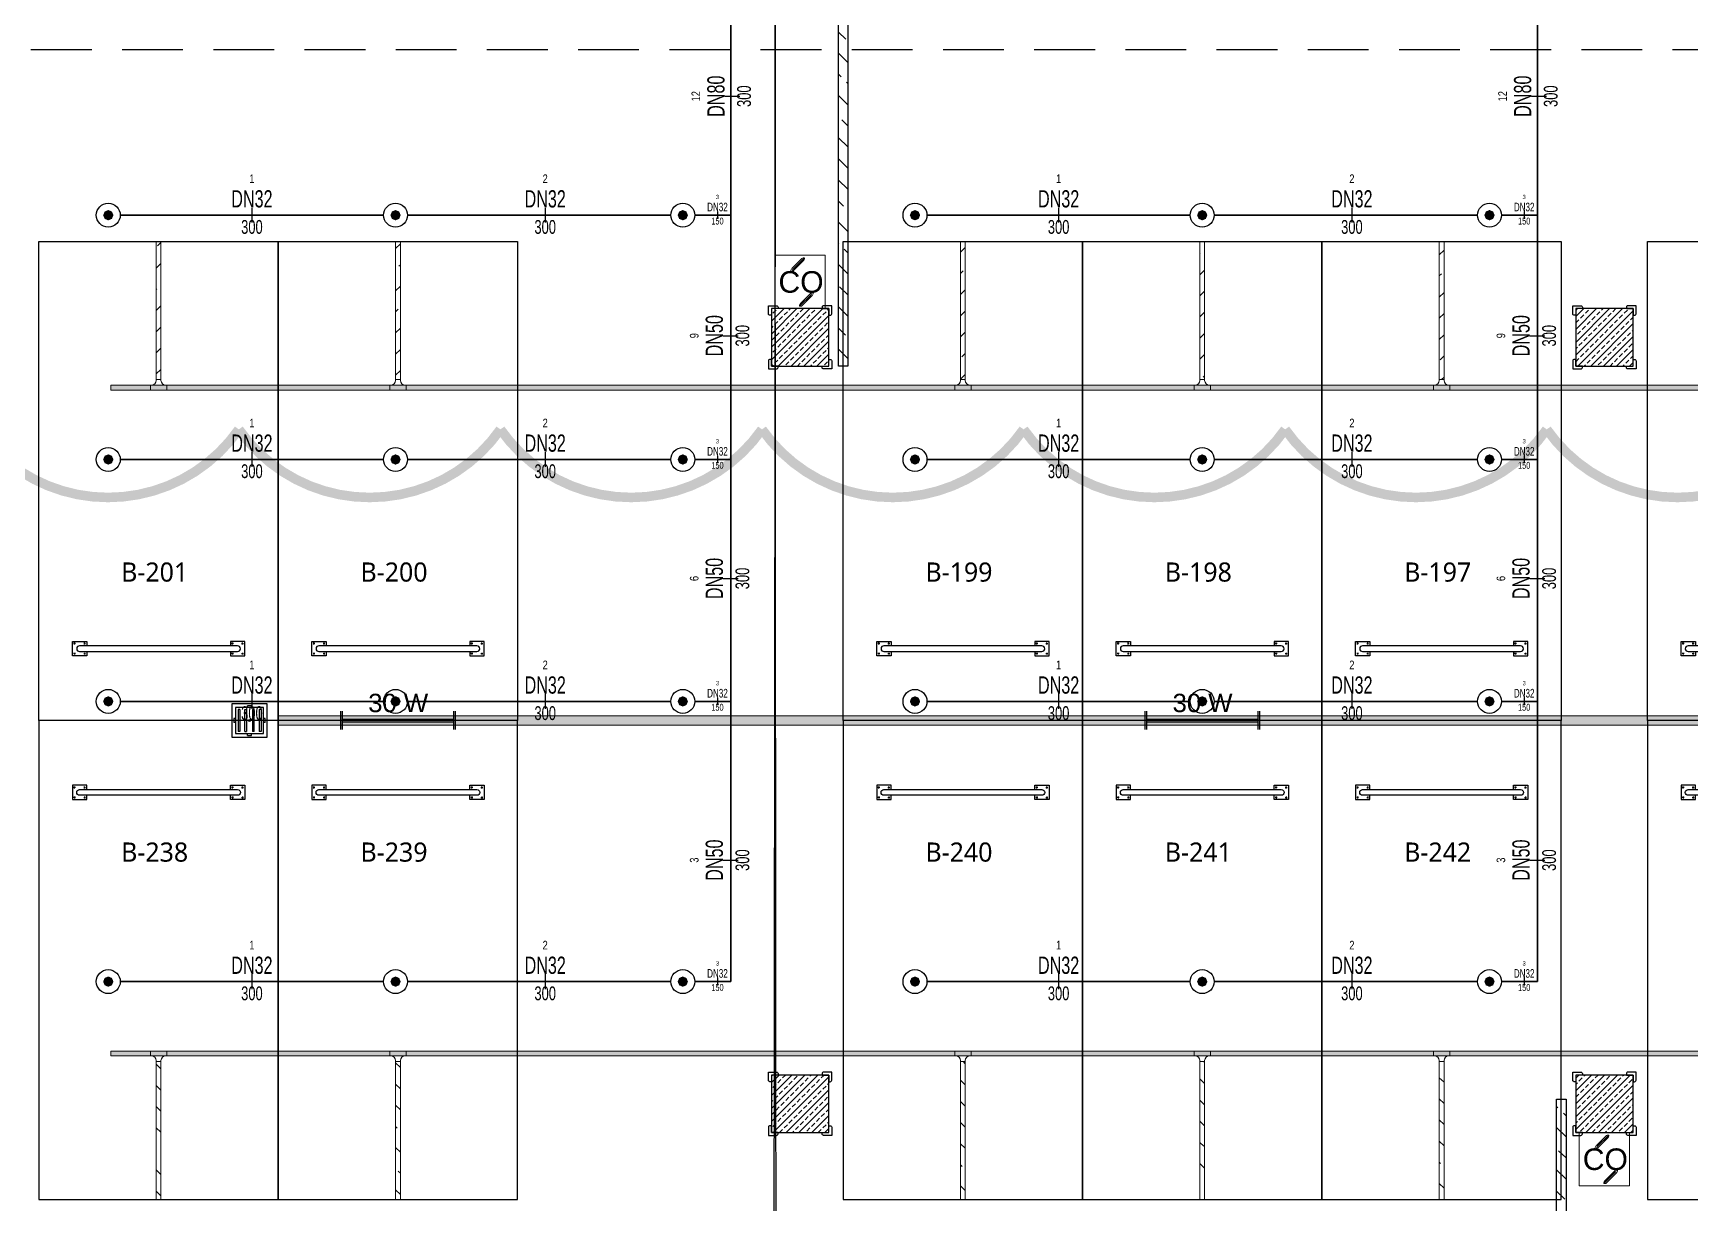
# Model space of a CAD drawing. Header units: millimetres. Extents: x -379292 to 1221486, y 92049 to 447512.
# Drawn here: x -174665 to -157362, y 223584 to 235794 of the extents above; entities that cross this region are included whole.
import ezdxf
from ezdxf.enums import TextEntityAlignment as Align

# ---------------------------------------------------------------- set-up
doc = ezdxf.new("R2010")
doc.units = ezdxf.units.MM
doc.linetypes.add('HIDDEN', pattern=[9.525, 6.35, -3.175])
for name, color, linetype in [('-M-YNGN-BORUID', 7, 'Continuous'), ('-M-YNGN-BORUUZUN', 7, 'Continuous'), ('-M-YNGN-BORUYUK', 7, 'Continuous'), ('-M-YNGN-SPR-YUK', 7, 'Continuous'), ('-M-YNGN-ZON2-CAP-', 7, 'Continuous'), ('-M-YNGN-ZON2-SPR-', 7, 'Continuous'), ('04_RAIN INLET', 51, 'Continuous'), ('05_HATCH CONCRETE', 141, 'Continuous'), ('05_SYMBOL', 2, 'Continuous'), ('08_LAMP', 4, 'Continuous'), ('202-A-Y-MahalAd', 141, 'Continuous'), ('AIRONN ZONLAMA', 4, 'Continuous'), ('E_CT_ZA', 6, 'Continuous')]:
    doc.layers.add(name, color=color, linetype=linetype)
doc.layers.add('-M-YNGN-SPR-CAPCIZGI', color=188, linetype='Continuous', plot=False)
for name, color, linetype, lineweight in [('-M-YNGN-ZON2', 4, 'SP', 30), ('08_DEDECTOR', 3, 'Continuous', 9), ('E_CT_AYDINLATMA', 3, 'Continuous', 9), ('E_CT_KIRMIZI', 1, 'Continuous', 9)]:
    doc.layers.add(name, color=color, linetype=linetype, lineweight=lineweight)
doc.styles.add('CIZGI', font='tahoma.ttf', dxfattribs={"width": 0.8, "oblique": 20})
doc.styles.add('HCAD', font='HCAD.SHX', dxfattribs={"width": 0.8, "height": 0.2})
doc.styles.add('PIPESIZE', font='hcad.shx', dxfattribs={"width": 0.8})
doc.styles.add('SPR-NOT', font='romans.shx')
doc.styles.get("Standard").update_dxf_attribs({"font": 'segoeuil.ttf'})
doc.styles.add('YAZI-2', font='arial.ttf', dxfattribs={"height": 2})
doc.styles.add('YAZI-3', font='arial.ttf', dxfattribs={"height": 3})
doc.linetypes.add('SP', pattern='A,2,-0.1,["SP",CIZGI,S=0.14,R=0.2,X=0,Y=-0.07],-0.255', length=2.355)
pattern_1 = [(225, (905000, -3e-07), (67.351921, -67.351921), []), (225, (904932.65, -3e-07), (67.351921, -67.351921), [47.625, -23.8125])]

# ---------------------------------------------------------------- blocks, each defined once
blk = doc.blocks.new('202_Vida')
at = {"color": 0, "linetype": 'ByBlock', "ltscale": 0.2}
for points in [[(1, 0), (-1, 0)], [(0, 1), (0, -1)]]:
    blk.add_lwpolyline(points, dxfattribs=at)
at = {"color": 0, "linetype": 'ByBlock'}
for radius in [0.42, 0.23, 0.155]:
    blk.add_circle((0, 0), radius, dxfattribs=at)
blk = doc.blocks.new('202_Stoper')
at = {"color": 0, "linetype": 'ByBlock'}
for points in [[(-750, -30), (-750, -75), (-900, -75), (-900, 75), (-750, 75), (-750, 30)], [(750, -30), (750, -75), (900, -75), (900, 75), (750, 75), (750, 30)]]:
    blk.add_lwpolyline(points, dxfattribs=at)
blk.add_lwpolyline([(825, -30, 1), (825, 30), (-825, 30, 1), (-825, -30)], format="xyb", close=True, dxfattribs=at)
at = {"color": 0, "linetype": 'ByBlock', "yscale": 10, "zscale": 10, "rotation": 180}
for p, xscale in [((-877, 53), -10), ((-772, 53), 10), ((772, 53), -10), ((877, 53), 10)]:
    blk.add_blockref('202_Vida', p, dxfattribs=dict(at, xscale=xscale))
at = {"color": 0, "linetype": 'ByBlock', "yscale": 10, "zscale": 10}
for p, xscale in [((-877, -52), 10), ((-772, -52), -10), ((772, -52), 10), ((877, -52), -10)]:
    blk.add_blockref('202_Vida', p, dxfattribs=dict(at, xscale=xscale))
blk = doc.blocks.new('202_Mahalblok')
at = {"color": 0, "linetype": 'ByBlock', "flags": 128}
blk.add_lwpolyline([(0, 0), (0, 5000), (2500, 5000), (2500, 0)], close=True, dxfattribs=at)
at = {"color": 252}
blk.add_blockref('202_Stoper', (1250, 750), dxfattribs=at)
at = {"color": 0, "linetype": 'ByBlock', "ltscale": 25}
blk.add_attdef('MAHALNO', text='', height=200, dxfattribs=at).set_placement((1209, 1390), align=Align.BOTTOM_CENTER)
blk = doc.blocks.new('202_Izgara')
at = {"color": 8, "ltscale": 25}
blk.add_circle((0, 0), 0.1, dxfattribs=at)
at = {"layer": '04_RAIN INLET', "color": 8}
for p, q in [((1.85, 1.75), (-1.85, 1.75)), ((-1.85, 1.75), (-1.85, -1.75)), ((1.85, -1.75), (1.85, 1.75)), ((1.45, 1.35), (-1.45, 1.35)), ((-1.45, 1.35), (-1.45, -1.35)), ((-1.2, 1.15), (-1.2, -1.15)), ((-1, 1.15), (-1.2, 1.15)), ((-1, 1.15), (-1, -1.15)), ((-0.5, -1.15), (-0.5, 1.15)), ((-0.5, 1.15), (-0.3, 1.15)), ((-0.3, 1.15), (-0.3, -1.15)), ((0.3, 1.15), (0.3, -1.15)), ((0.5, 1.15), (0.3, 1.15)), ((0.5, -1.15), (0.5, 1.15)), ((1, 1.15), (1, -1.15)), ((1.2, 1.15), (1, 1.15)), ((1.2, 1.15), (1.2, -1.15)), ((1.45, -1.35), (1.45, 1.35)), ((-1.45, -1.35), (1.45, -1.35)), ((-1, -1.15), (-1.2, -1.15)), ((-0.5, -1.15), (-0.3, -1.15)), ((0.5, -1.15), (0.3, -1.15)), ((1.2, -1.15), (1, -1.15)), ((-1.85, -1.75), (1.85, -1.75))]:
    blk.add_line(p, q, dxfattribs=at)
at = {"layer": '04_RAIN INLET', "color": 8, "ltscale": 50}
for p, q in [((-1.45, 0.2), (-1.65, 0.2)), ((0.2, 1.55), (-0.2, 1.55)), ((-0.2, 1.35), (-0.2, 1.55)), ((0.2, 1.35), (0.2, 1.55)), ((1.65, 0.2), (1.45, 0.2)), ((-1.45, -0.2), (-1.65, -0.2)), ((-0.2, -1.55), (-0.2, -1.35)), ((0.2, -1.55), (0.2, -1.35)), ((1.65, -0.2), (1.45, -0.2))]:
    blk.add_line(p, q, dxfattribs=at)
at = {"layer": '04_RAIN INLET', "color": 8, "ltscale": 50, "extrusion": (-2.89798e-21, 1.6744e-09, 1)}
for points in [[(-1.65, 0.2), (-1.65, -0.2)], [(1.65, -0.2), (1.65, 0.2)]]:
    blk.add_lwpolyline(points, dxfattribs=at)
at = {"layer": '04_RAIN INLET', "color": 8, "ltscale": 50, "extrusion": (-2.89798e-21, 1.6744e-09, 1), "elevation": 0}
blk.add_lwpolyline([(-0.2, -1.55), (0.2, -1.55)], dxfattribs=at)
blk = doc.blocks.new('bariyer')
at = {"color": 8, "ltscale": 25}
blk.add_lwpolyline([(0, -70), (15, -70, 0.414214), (30, -55), (30, 30), (-55, 30, 0.414214), (-70, 15), (-70, 0), (0, 0)], format="xyb", close=True, dxfattribs=at)
blk = doc.blocks.new('OtoParkBodrumKatMimari')
at = {"layer": '05_HATCH CONCRETE'}
h = blk.add_hatch(dxfattribs=at)
h.set_pattern_fill('ANSI33', color=8, scale=15, angle=180, style=0)
h.set_pattern_definition(pattern_1)
h.paths.add_polyline_path([(80000, 132100), (79400, 132100), (79400, 131500), (80000, 131500)])
h = blk.add_hatch(dxfattribs=at)
h.set_pattern_fill('ANSI33', color=8, scale=15, angle=180, style=0)
h.set_pattern_definition(pattern_1)
h.paths.add_polyline_path([(88400, 132100), (87800, 132100), (87800, 131500), (88400, 131500)])
h = blk.add_hatch(dxfattribs=at)
h.set_pattern_fill('ANSI33', color=8, scale=15, angle=180, style=0)
h.set_pattern_definition(pattern_1)
h.paths.add_polyline_path([(79400, 124100), (79400, 123500), (80000, 123500), (80000, 124100)])
h = blk.add_hatch(dxfattribs=at)
h.set_pattern_fill('ANSI33', color=8, scale=15, angle=180, style=0)
h.set_pattern_definition(pattern_1)
h.paths.add_polyline_path([(88400, 124100), (87800, 124100), (87800, 123500), (88400, 123500)])
at = {"color": 5}
for points in [[(80000, 132100), (79400, 132100), (79400, 131500), (80000, 131500)], [(88400, 132100), (87800, 132100), (87800, 131500), (88400, 131500)], [(79400, 124100), (79400, 123500), (80000, 123500), (80000, 124100)], [(88400, 124100), (87800, 124100), (87800, 123500), (88400, 123500)]]:
    blk.add_lwpolyline(points, close=True, dxfattribs=at)
at = {"layer": '05_SYMBOL', "color": 252, "linetype": 'HIDDEN', "ltscale": 100}
blk.add_lwpolyline([(128500, 134800), (19400, 134800)], dxfattribs=at)
at = {"layer": '04_RAIN INLET', "xscale": 100, "yscale": 100, "zscale": 100, "rotation": 359.9999999845318}
blk.add_blockref('202_Izgara', (73950, 127800), dxfattribs=at)
at = {"layer": '05_SYMBOL', "color": 8, "xscale": -1}
for p in [(79400, 132100), (87800, 132100), (79400, 124100), (87800, 124100)]:
    blk.add_blockref('bariyer', p, dxfattribs=at)
at = {"layer": '05_SYMBOL', "color": 8}
for p in [(80000, 132100), (88400, 132100), (80000, 124100), (88400, 124100)]:
    blk.add_blockref('bariyer', p, dxfattribs=at)
at = {"layer": '05_SYMBOL', "color": 8, "rotation": 180}
for p in [(79400, 131500), (87800, 131500), (79400, 123500), (87800, 123500)]:
    blk.add_blockref('bariyer', p, dxfattribs=at)
at = {"layer": '05_SYMBOL', "color": 8, "xscale": -1, "rotation": 180}
for p in [(80000, 131500), (88400, 131500), (80000, 123500), (88400, 123500)]:
    blk.add_blockref('bariyer', p, dxfattribs=at)
at = {"layer": '202-A-Y-MahalAd', "color": 8, "ltscale": 25}
for p, values in [((71750, 127800), {'MAHALNO': 'B-201'}), ((74250, 127800), {'MAHALNO': 'B-200'}), ((80150, 127800), {'MAHALNO': 'B-199'}), ((82650, 127800), {'MAHALNO': 'B-198'}), ((85150, 127800), {'MAHALNO': 'B-197'}), ((88550, 127800), {'MAHALNO': 'B-196'})]:
    blk.add_blockref('202_Mahalblok', p, dxfattribs=at).add_auto_attribs(values)
ref = blk.add_blockref('202_Mahalblok', (71750, 127800), dxfattribs=dict(at, xscale=-1, rotation=180))
ref.add_attrib('MAHALNO', 'B-238', dxfattribs={"layer": '0', "color": 0, "linetype": 'ByBlock', "ltscale": 25, "height": 200}).set_placement((72959, 126267), align=Align.BOTTOM_CENTER)
ref = blk.add_blockref('202_Mahalblok', (74250, 127800), dxfattribs=dict(at, xscale=-1, rotation=180))
ref.add_attrib('MAHALNO', 'B-239', dxfattribs={"layer": '0', "color": 0, "linetype": 'ByBlock', "ltscale": 25, "height": 200}).set_placement((75459, 126267), align=Align.BOTTOM_CENTER)
ref = blk.add_blockref('202_Mahalblok', (80150, 127800), dxfattribs=dict(at, xscale=-1, rotation=180))
ref.add_attrib('MAHALNO', 'B-240', dxfattribs={"layer": '0', "color": 0, "linetype": 'ByBlock', "ltscale": 25, "height": 200}).set_placement((81359, 126267), align=Align.BOTTOM_CENTER)
ref = blk.add_blockref('202_Mahalblok', (82650, 127800), dxfattribs=dict(at, xscale=-1, rotation=180))
ref.add_attrib('MAHALNO', 'B-241', dxfattribs={"layer": '0', "color": 0, "linetype": 'ByBlock', "ltscale": 25, "height": 200}).set_placement((83859, 126267), align=Align.BOTTOM_CENTER)
ref = blk.add_blockref('202_Mahalblok', (85150, 127800), dxfattribs=dict(at, xscale=-1, rotation=180))
ref.add_attrib('MAHALNO', 'B-242', dxfattribs={"layer": '0', "color": 0, "linetype": 'ByBlock', "ltscale": 25, "height": 200}).set_placement((86359, 126267), align=Align.BOTTOM_CENTER)
ref = blk.add_blockref('202_Mahalblok', (88550, 127800), dxfattribs=dict(at, xscale=-1, rotation=180))
ref.add_attrib('MAHALNO', 'B-243', dxfattribs={"layer": '0', "color": 0, "linetype": 'ByBlock', "ltscale": 25, "height": 200}).set_placement((89759, 126267), align=Align.BOTTOM_CENTER)
blk = doc.blocks.new('SPRKL100')
at = {"layer": '-M-YNGN-SPR-CAPCIZGI'}
blk.add_line((0, 0.431), (0, -0.431), dxfattribs=at)
at = {"layer": '-M-YNGN-BORUID', "color": 0, "style": 'HCAD', "width": 0.8, "flags": 1}
blk.add_attdef('DIC', text='', height=0.4, dxfattribs=at).set_placement((0, -1.693), align=Align.CENTER)
at = {"layer": '-M-YNGN-BORUUZUN', "color": 0, "style": 'HCAD', "width": 0.7}
blk.add_attdef('BOY', text='', height=0.8, dxfattribs=at).set_placement((0, -1.08), align=Align.CENTER)
at = {"layer": '-M-YNGN-BORUYUK', "color": 6, "style": 'PIPESIZE', "width": 0.8}
blk.add_attdef('YUK', text='', height=0.5, dxfattribs=at).set_placement((0, 1.866), align=Align.CENTER)
at = {"color": 0, "style": 'PIPESIZE', "width": 0.7}
blk.add_attdef('CAP', text='', height=1, dxfattribs=at).set_placement((0, 0.45), align=Align.CENTER)
blk = doc.blocks.new('SP-C-UP-12')
at = {"ltscale": 10}
blk.add_line((0, 0), (0, 0), dxfattribs=at)
at = {"color": 1, "linetype": 'Continuous'}
blk.add_circle((0, 0), 12.5, dxfattribs=at)
at = {"ltscale": 10}
for points in [[(-5.4, 0), (-3.8, 3.8), (-3.8, -3.8), (0, 5.4)], [(-3.8, -3.8), (0, 5.4), (0, -5.4), (3.8, 3.8)], [(0, -5.4), (3.8, 3.8), (3.8, -3.8), (5.4, 0)]]:
    blk.add_solid(points, dxfattribs=at)
at = {"layer": '-M-YNGN-SPR-YUK', "style": 'SPR-NOT', "width": 0.5, "flags": 9}
for tag, p in [('YUK', (0, 17.8)), ('CAP', (0, 14.4)), ('TIP', (0.2, 10.8))]:
    blk.add_attdef(tag, text='', height=2.5, dxfattribs=at).set_placement(p, align=Align.MIDDLE_CENTER)
blk = doc.blocks.new('A$C69E5DB5D')
at = {"layer": '-M-YNGN-ZON2', "ltscale": 500}
for p, q in [((-5973.4, 3212.4), (-5973.4, -1882.6)), ((-5130.9, -476.4), (-5130.9, -1882.6)), ((-6335.9, -1082.6), (-6610.9, -1082.6)), ((-6035.9, -1082.6), (-6310.9, -1082.6)), ((-6010.9, -1082.6), (-5973.4, -1082.6)), ((-5493.4, -1082.6), (-5768.4, -1082.6)), ((-5193.4, -1082.6), (-5468.4, -1082.6)), ((-5168.4, -1082.6), (-5130.9, -1082.6)), ((-6335.9, -1337.6), (-6610.9, -1337.6)), ((-6035.9, -1337.6), (-6310.9, -1337.6)), ((-6010.9, -1337.6), (-5973.4, -1337.6)), ((-5493.4, -1337.6), (-5768.4, -1337.6)), ((-5193.4, -1337.6), (-5468.4, -1337.6)), ((-5168.4, -1337.6), (-5130.9, -1337.6)), ((-6335.9, -1590.1), (-6610.9, -1590.1)), ((-6035.9, -1590.1), (-6310.9, -1590.1)), ((-6010.9, -1590.1), (-5973.4, -1590.1)), ((-5493.4, -1590.1), (-5768.4, -1590.1)), ((-5193.4, -1590.1), (-5468.4, -1590.1)), ((-5168.4, -1590.1), (-5130.9, -1590.1)), ((-6335.9, -1882.6), (-6610.9, -1882.6)), ((-6035.9, -1882.6), (-6310.9, -1882.6)), ((-6010.9, -1882.6), (-5973.4, -1882.6)), ((-5493.4, -1882.6), (-5768.4, -1882.6)), ((-5193.4, -1882.6), (-5468.4, -1882.6)), ((-5168.4, -1882.6), (-5130.9, -1882.6))]:
    blk.add_line(p, q, dxfattribs=at)
at = {"layer": '-M-YNGN-ZON2-CAP-', "rotation": 90}
for p, xscale, yscale, zscale, values in [((-5971.7, -958.4), 18.00000000000004, 18.00000000000004, 18.00000000000004, {'YUK': '12', 'CAP': 'DN80', 'BOY': '300'}), ((-5129.2, -958.4), 18.00000000000004, 18.00000000000004, 18.00000000000004, {'YUK': '12', 'CAP': 'DN80', 'BOY': '300'}), ((-5973.4, -1208.4), 18.00000000000005, 18.00000000000005, 18.00000000000005, {'YUK': '9', 'CAP': 'DN50', 'BOY': '300'}), ((-5130.9, -1208.4), 18.00000000000005, 18.00000000000005, 18.00000000000005, {'YUK': '9', 'CAP': 'DN50', 'BOY': '300'}), ((-5973.4, -1461.8), 18.00000000000005, 18.00000000000005, 18.00000000000005, {'YUK': '6', 'CAP': 'DN50', 'BOY': '300'}), ((-5130.9, -1461.8), 18.00000000000005, 18.00000000000005, 18.00000000000005, {'YUK': '6', 'CAP': 'DN50', 'BOY': '300'}), ((-5973.4, -1755.8), 18.00000000000005, 18.00000000000005, 18.00000000000005, {'YUK': '3', 'CAP': 'DN50', 'BOY': '300'}), ((-5130.9, -1755.8), 18.00000000000005, 18.00000000000005, 18.00000000000005, {'YUK': '3', 'CAP': 'DN50', 'BOY': '300'})]:
    blk.add_blockref('SPRKL100', p, dxfattribs=dict(at, xscale=xscale, yscale=yscale, zscale=zscale)).add_auto_attribs(values)
at = {"layer": '-M-YNGN-ZON2-CAP-'}
for p, xscale, yscale, zscale, values in [((-6473.4, -1082.6), 18, 18, 18, {'YUK': '1', 'CAP': 'DN32', 'BOY': '300'}), ((-6167.1, -1082.6), 18, 18, 18, {'YUK': '2', 'CAP': 'DN32', 'BOY': '300'}), ((-5630.9, -1082.6), 18, 18, 18, {'YUK': '1', 'CAP': 'DN32', 'BOY': '300'}), ((-5324.6, -1082.6), 18, 18, 18, {'YUK': '2', 'CAP': 'DN32', 'BOY': '300'}), ((-5987.2, -1082.6), 9, 9, 9, {'YUK': '3', 'CAP': 'DN32', 'BOY': '150'}), ((-5144.7, -1082.6), 9, 9, 9, {'YUK': '3', 'CAP': 'DN32', 'BOY': '150'}), ((-6473.4, -1337.6), 18, 18, 18, {'YUK': '1', 'CAP': 'DN32', 'BOY': '300'}), ((-6167.1, -1337.6), 18, 18, 18, {'YUK': '2', 'CAP': 'DN32', 'BOY': '300'}), ((-5630.9, -1337.6), 18, 18, 18, {'YUK': '1', 'CAP': 'DN32', 'BOY': '300'}), ((-5324.6, -1337.6), 18, 18, 18, {'YUK': '2', 'CAP': 'DN32', 'BOY': '300'}), ((-5987.2, -1337.6), 9, 9, 9, {'YUK': '3', 'CAP': 'DN32', 'BOY': '150'}), ((-5144.7, -1337.6), 9, 9, 9, {'YUK': '3', 'CAP': 'DN32', 'BOY': '150'}), ((-6473.4, -1590.1), 18, 18, 18, {'YUK': '1', 'CAP': 'DN32', 'BOY': '300'}), ((-6167.1, -1590.1), 18, 18, 18, {'YUK': '2', 'CAP': 'DN32', 'BOY': '300'}), ((-5630.9, -1590.1), 18, 18, 18, {'YUK': '1', 'CAP': 'DN32', 'BOY': '300'}), ((-5324.6, -1590.1), 18, 18, 18, {'YUK': '2', 'CAP': 'DN32', 'BOY': '300'}), ((-5987.2, -1590.1), 9, 9, 9, {'YUK': '3', 'CAP': 'DN32', 'BOY': '150'}), ((-5144.7, -1590.1), 9, 9, 9, {'YUK': '3', 'CAP': 'DN32', 'BOY': '150'}), ((-6473.4, -1882.6), 18, 18, 18, {'YUK': '1', 'CAP': 'DN32', 'BOY': '300'}), ((-6167.1, -1882.6), 18, 18, 18, {'YUK': '2', 'CAP': 'DN32', 'BOY': '300'}), ((-5630.9, -1882.6), 18, 18, 18, {'YUK': '1', 'CAP': 'DN32', 'BOY': '300'}), ((-5324.6, -1882.6), 18, 18, 18, {'YUK': '2', 'CAP': 'DN32', 'BOY': '300'}), ((-5987.2, -1882.6), 9, 9, 9, {'YUK': '3', 'CAP': 'DN32', 'BOY': '150'}), ((-5144.7, -1882.6), 9, 9, 9, {'YUK': '3', 'CAP': 'DN32', 'BOY': '150'})]:
    blk.add_blockref('SPRKL100', p, dxfattribs=dict(at, xscale=xscale, yscale=yscale, zscale=zscale)).add_auto_attribs(values)
at = {"layer": '-M-YNGN-ZON2-SPR-'}
for p in [(-6623.4, -1082.6), (-6323.4, -1082.6), (-6023.4, -1082.6), (-5780.9, -1082.6), (-5480.9, -1082.6), (-5180.9, -1082.6), (-6623.4, -1337.6), (-6323.4, -1337.6), (-6023.4, -1337.6), (-5780.9, -1337.6), (-5480.9, -1337.6), (-5180.9, -1337.6), (-6623.4, -1590.1), (-6323.4, -1590.1), (-6023.4, -1590.1), (-5780.9, -1590.1), (-5480.9, -1590.1), (-5180.9, -1590.1), (-6623.4, -1882.6), (-6323.4, -1882.6), (-6023.4, -1882.6), (-5780.9, -1882.6), (-5480.9, -1882.6), (-5180.9, -1882.6)]:
    blk.add_blockref('SP-C-UP-12', p, dxfattribs=at)
blk = doc.blocks.new('*U617')
h = blk.add_hatch()
h.set_pattern_fill('ANSI33', color=0, scale=50, angle=1, style=0)
h.paths.add_polyline_path([(-43163, 100), (8377, 100), (8377, 0), (-43163, 0)])
at = {"color": 0}
blk.add_lwpolyline([(-43163, 100), (8377, 100), (8377, 0), (-43163, 0)], close=True, dxfattribs=at)
at = {"ltscale": 25, "flags": 1}
for tag, p in [('YUKSEKLIK', (-229, -149)), ('KALINLIK', (-229, -213))]:
    blk.add_attdef(tag, p, '', height=50, dxfattribs=at)
blk = doc.blocks.new('*U761')
h = blk.add_hatch()
h.set_pattern_fill('ANSI33', color=0, scale=50, angle=1, style=0)
h.paths.add_polyline_path([(-1851, 50), (56974, 50), (56974, 0), (-1851, 0)])
at = {"color": 0}
blk.add_lwpolyline([(-1851, 50), (56974, 50), (56974, 0), (-1851, 0)], close=True, dxfattribs=at)
at = {"ltscale": 25, "flags": 1}
for tag, p in [('YUKSEKLIK', (-229, -149)), ('KALINLIK', (-229, -213))]:
    blk.add_attdef(tag, p, '', height=50, dxfattribs=at)
blk = doc.blocks.new('*U762')
h = blk.add_hatch()
h.set_pattern_fill('ANSI33', color=0, scale=50, angle=1, style=0)
h.paths.add_polyline_path([(-1851, 50), (56974, 50), (56974, 0), (-1851, 0)])
at = {"color": 0}
blk.add_lwpolyline([(-1851, 50), (56974, 50), (56974, 0), (-1851, 0)], close=True, dxfattribs=at)
at = {"ltscale": 25, "flags": 1}
for tag, p in [('YUKSEKLIK', (-229, -149)), ('KALINLIK', (-229, -213))]:
    blk.add_attdef(tag, p, '', height=50, dxfattribs=at)
blk = doc.blocks.new('*U813')
h = blk.add_hatch()
h.set_pattern_fill('ANSI33', color=0, scale=50, angle=1, style=0)
h.paths.add_polyline_path([(-4371, 100), (9, 100), (9, 0), (-4371, 0)])
at = {"color": 0}
blk.add_lwpolyline([(-4371, 100), (9, 100), (9, 0), (-4371, 0)], close=True, dxfattribs=at)
at = {"ltscale": 25, "flags": 1}
for tag, p in [('YUKSEKLIK', (-229, -149)), ('KALINLIK', (-229, -213))]:
    blk.add_attdef(tag, p, '', height=50, dxfattribs=at)
blk = doc.blocks.new('*U840')
h = blk.add_hatch()
h.set_pattern_fill('ANSI33', color=0, scale=50, angle=1, style=0)
h.paths.add_polyline_path([(-4231, 100), (159, 100), (159, 0), (-4231, 0)])
at = {"color": 0}
blk.add_lwpolyline([(-4231, 100), (159, 100), (159, 0), (-4231, 0)], close=True, dxfattribs=at)
at = {"ltscale": 25, "flags": 1}
for tag, p in [('YUKSEKLIK', (-229, -149)), ('KALINLIK', (-229, -213))]:
    blk.add_attdef(tag, p, '', height=50, dxfattribs=at)
blk = doc.blocks.new('40 W SIVA ÜSTÜ ETANJ LED 50')
at = {"layer": '08_LAMP'}
for p, q in [((-625, -100), (-625, 100)), ((-605, -100), (-605, 100)), ((-605, 15), (605, 15)), ((605, -100), (605, 100)), ((625, -100), (625, 100)), ((-605, -15), (605, -15))]:
    blk.add_line(p, q, dxfattribs=at)
at = {"layer": '08_LAMP', "color": 2, "style": 'YAZI-2'}
blk.add_text('30 W', height=200, dxfattribs=at).set_placement((0, 90), align=Align.CENTER)
blk = doc.blocks.new('CO 250')
at = {"layer": '08_DEDECTOR'}
for p, q in [((17, 243), (-84, 142)), ((45, 251), (-74, 132)), ((37, 223), (-64, 122)), ((45, 250), (45, 243)), ((114, -136), (-5, -255)), ((104, -126), (3, -227)), ((124, -146), (23, -247)), ((-5, -247), (-5, -255)), ((-5, -255), (3, -255))]:
    blk.add_line(p, q, dxfattribs=at)
at = {"layer": '08_DEDECTOR', "ltscale": 25}
blk.add_lwpolyline([(-262, 278), (-262, -278), (262, -278), (262, 278)], close=True, dxfattribs=at)
at = {"layer": '08_DEDECTOR'}
for centre, radius, start, end in [((37, 223), 27.7, 72.9688, 135), ((17, 243), 27.7, 315, 0), ((-55, 112), 41.6, 135, 180), ((-55, 112), 27.7, 135, 180), ((-55, 112), 13.9, 135, 180), ((95, -116), 13.9, 315, 350.4112), ((95, -116), 27.7, 315, 355.2224), ((95, -116), 41.6, 315, 356.817), ((23, -247), 27.7, 135, 180), ((3, -227), 27.7, 270, 315)]:
    blk.add_arc(centre, radius, start, end, dxfattribs=at)
at = {"layer": '08_DEDECTOR', "color": 3, "style": 'YAZI-3'}
blk.add_text('CO', height=225, dxfattribs=at).set_placement((-226, -113))
blk = doc.blocks.new('*U1011')
h = blk.add_hatch()
h.set_pattern_fill('ANSI33', color=0, scale=50, angle=1, style=0)
h.paths.add_polyline_path([(-2093, 50), (-653, 50), (-653, 0), (-2093, 0)])
at = {"color": 0}
blk.add_lwpolyline([(-2093, 50), (-653, 50), (-653, 0), (-2093, 0)], close=True, dxfattribs=at)
at = {"ltscale": 25, "flags": 1}
for tag, p in [('YUKSEKLIK', (-229, -149)), ('KALINLIK', (-229, -213))]:
    blk.add_attdef(tag, p, '', height=50, dxfattribs=at)
blk = doc.blocks.new('*U1012')
at = {"color": 0}
for p, q in [((214, 214), (-164, 214)), ((-60, 214), (-60, 164)), ((0, 214), (214, 214)), ((110, 214), (110, 164)), ((-164, 164), (-50, 164)), ((0, 0), (0, 114)), ((0, 104), (50, 104)), ((50, 0), (50, 114)), ((214, 164), (100, 164))]:
    blk.add_line(p, q, dxfattribs=at)
for centre, start, end in [((-50, 114), 0, 90), ((100, 114), 90, 180)]:
    blk.add_arc(centre, 50, start, end, dxfattribs=at)

msp = doc.modelspace()

# ---------------------------------------------------------------- block references
at = {"color": 8}
msp.add_blockref('OtoParkBodrumKatMimari', (-246354.8, 100818.8), dxfattribs=at)

# ---------------------------------------------------------------- next in the draw order: linework, layer by layer
at = {"color": 30, "const_width": 100}
msp.add_lwpolyline([(-139733.7, 231658.2, -0.5205671), (-142465.6, 231658.2, -0.5205671), (-145197.5, 231658.2, -0.5205671), (-147929.3, 231658.2, -0.5205671), (-150661.2, 231658.2, -0.5205671), (-153393.1, 231658.2, -0.5205671), (-156125, 231658.2, -0.5205671), (-158856.9, 231658.2, -0.5205671), (-161588.8, 231658.2, -0.5205671), (-164320.7, 231658.2, -0.5205671), (-167052.6, 231658.2, -0.5205671), (-169784.5, 231658.2, -0.5205671), (-172516.4, 231658.2, -0.5205671), (-175248.3, 231658.2, -0.5205671)], format="xyb", dxfattribs=at)
at = {"layer": 'AIRONN ZONLAMA', "ltscale": 25}
msp.add_lwpolyline([(-241554.6, 208884.6), (-241554.6, 224084.6), (-241054.6, 224084.6), (-241054.6, 224634.6), (-233604.7, 224634.6), (-233504.6, 228784.6), (-241554.6, 228784.6), (-241454.6, 238134.6), (-233804.6, 238134.6), (-233804.6, 240334.6), (-233504.6, 240334.6), (-233454.6, 240334.6), (-233454.6, 240934.6), (-233804.6, 240934.6), (-233804.6, 244834.6), (-233454.6, 244834.6), (-233454.6, 248884.6), (-241554.6, 248884.6), (-241454.6, 277834.6), (-241054.6, 277834.6), (-241054.6, 278134.6), (-166954.6, 278134.6), (-166904.6, 217634.6)], dxfattribs=at)
at = {"layer": 'AIRONN ZONLAMA', "color": 2, "ltscale": 25}
msp.add_lwpolyline([(-166951.6, 201521.2), (-166904.6, 240934.6), (-158304.6, 240934.6), (-158304.6, 244834.6), (-157954.6, 244834.6), (-157954.6, 245384.6), (-158554.6, 245384.6), (-158504.6, 244384.6), (-166704.6, 244384.6), (-166704.6, 244834.6), (-166354.6, 244834.6), (-166354.6, 245434.6), (-166927.6, 245434.6), (-166904.6, 272334.6), (-157954.6, 272334.6), (-157954.6, 278134.6), (-121654.6, 278134.6)], dxfattribs=at)

# ---------------------------------------------------------------- next in the draw order: block references
at = {"layer": '-M-YNGN-ZON2', "ltscale": 25, "xscale": 10, "yscale": 10, "zscale": 10}
msp.add_blockref('A$C69E5DB5D', (-107645.9, 244719.5), dxfattribs=at)
at = {"layer": '08_DEDECTOR'}
for p in [(-166654.8, 233197.2), (-158254.8, 224040.3)]:
    msp.add_blockref('CO 250', p, dxfattribs=at)
at = {"layer": '08_LAMP', "xscale": 0.96, "yscale": 0.96, "zscale": 0.96}
for p in [(-170852.1, 228619.8), (-162452.1, 228619.8)]:
    msp.add_blockref('40 W SIVA ÜSTÜ ETANJ LED 50', p, dxfattribs=at)
at = {"layer": 'E_CT_AYDINLATMA'}
msp.add_blockref('*U617', (-128941.8, 228568.8), dxfattribs=at)
at = {"layer": 'E_CT_KIRMIZI', "color": 1, "xscale": -1, "rotation": 89.99999999999994}
for p in [(-173329.8, 231525.8), (-170829.8, 231525.8), (-164929.8, 231525.8), (-162429.8, 231525.8), (-159929.8, 231525.8)]:
    msp.add_blockref('*U1011', p, dxfattribs=at)
at = {"layer": 'E_CT_KIRMIZI', "color": 2, "xscale": -1, "rotation": 180}
for p in [(-173379.8, 232282.8), (-170879.8, 232282.8), (-164979.8, 232282.8), (-162479.8, 232282.8), (-159979.8, 232282.8)]:
    msp.add_blockref('*U1012', p, dxfattribs=at)
at = {"layer": 'E_CT_KIRMIZI', "color": 1}
for name, p, rotation in [('*U762', (-116880.6, 232118.8), 180), ('*U761', (-116880.6, 225168.8), 180), ('*U1011', (-173329.8, 225711.7), 90.00000041575699), ('*U1011', (-170829.8, 225711.7), 90.00000041575699), ('*U1011', (-164929.8, 225711.7), 90.00000041575699), ('*U1011', (-162429.8, 225711.7), 90.00000041575699), ('*U1011', (-159929.8, 225711.7), 90.00000041575699)]:
    msp.add_blockref(name, p, dxfattribs=dict(at, rotation=rotation))
at = {"layer": 'E_CT_KIRMIZI', "color": 2, "rotation": 4.157569409809594e-07}
for p in [(-173379.8, 224954.8), (-170879.8, 224954.8), (-164979.8, 224954.8), (-162479.8, 224954.8), (-159979.8, 224954.8)]:
    msp.add_blockref('*U1012', p, dxfattribs=at)
at = {"layer": 'E_CT_ZA', "color": 112}
for name, p, rotation in [('*U840', (-166154.8, 236549.9), 90), ('*U813', (-158754.8, 220295.9), 270)]:
    msp.add_blockref(name, p, dxfattribs=dict(at, rotation=rotation))

doc.saveas('drawing.dxf')
